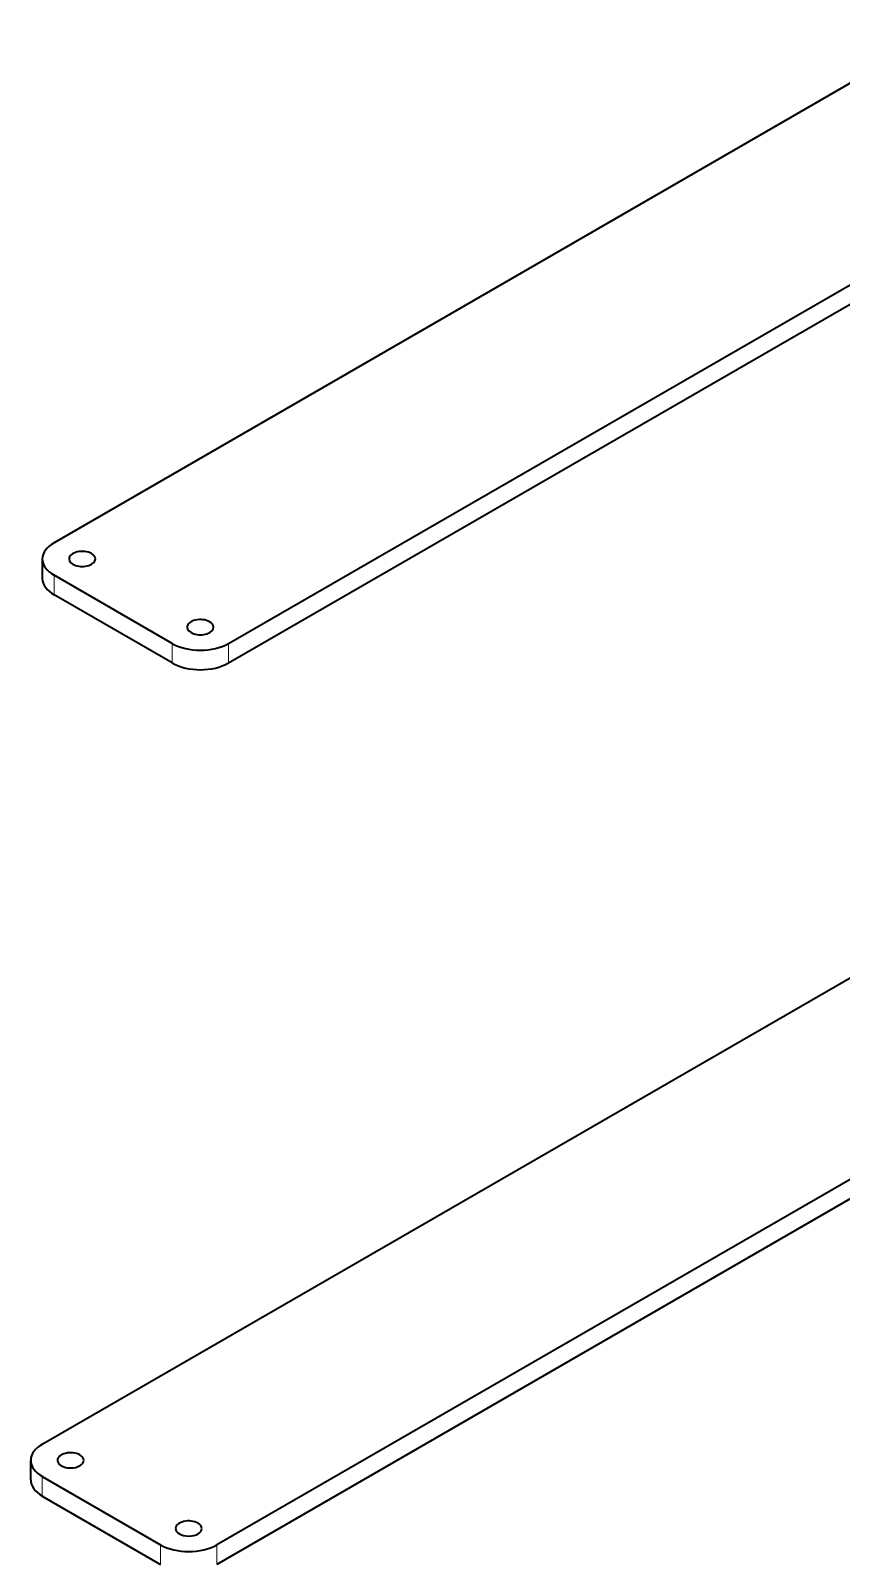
# Model space of a CAD drawing. Extents: x -452 to 1254, y -592 to 756.
# Drawn here: x 602.3 to 703.9, y 214.5 to 406.9 of the extents above; entities that cross this region are included whole.
import ezdxf

# ---------------------------------------------------------------- set-up
doc = ezdxf.new("R2010")
doc.units = 0

msp = doc.modelspace()

# ---------------------------------------------------------------- linework, layer by layer
at = {"color": 7, "lineweight": 35}
for p, q in [((806.28, 458.75), (605.21, 342.66)), ((627.08, 330.03), (828.16, 446.12)), ((627.08, 327.58), (828.16, 443.67)), ((603.74, 229.62), (804.82, 345.71)), ((826.7, 333.08), (625.62, 216.99)), ((826.7, 330.63), (625.62, 214.54))]:
    msp.add_line(p, q, dxfattribs=at)
at = {"color": 7, "lineweight": 35, "ltscale": 0.061237}
for p, q in [((603.74, 340.62), (603.74, 338.17)), ((602.28, 225.13), (602.28, 227.58))]:
    msp.add_line(p, q, dxfattribs=at)
at = {"color": 7, "lineweight": 35, "ltscale": 0.427422}
for p, q in [((620.01, 330.03), (605.21, 338.58)), ((620.01, 327.58), (605.21, 336.13))]:
    msp.add_line(p, q, dxfattribs=at)
at = {"color": 7, "lineweight": 13, "ltscale": 0.061237}
for p, q in [((605.21, 336.13), (605.21, 338.58)), ((620.01, 327.58), (620.01, 330.03)), ((627.08, 327.58), (627.08, 330.03)), ((603.74, 225.54), (603.74, 223.09)), ((618.55, 216.99), (618.55, 214.54)), ((625.62, 216.99), (625.62, 214.54))]:
    msp.add_line(p, q, dxfattribs=at)
at = {"color": 7, "lineweight": 35, "ltscale": 0.427421}
for p, q in [((603.74, 225.54), (618.55, 216.99)), ((603.74, 223.09), (618.55, 214.54))]:
    msp.add_line(p, q, dxfattribs=at)
at = {"color": 7, "lineweight": 35}
for centre, major_axis, start_param, end_param in [((608.74, 340.62), (-5, 0), 5.497787, 6.283185), ((608.74, 340.62), (-5, 0), 0, 0.785398), ((608.74, 340.62), (-1.65, 0), 3.926991, 6.283185), ((608.74, 340.62), (-1.65, 0), 0, 3.141593), ((608.74, 340.62), (-1.65, 0), 3.141593, 3.926991), ((608.74, 338.17), (-5, 0), 0, 0.785398), ((623.55, 332.07), (-1.65, 0), 3.926991, 6.283185), ((623.55, 332.07), (-1.65, 0), 3.141593, 3.926991), ((623.55, 332.07), (-1.65, 0), 0, 3.141593), ((623.55, 332.07), (-5, 0), 0.785398, 2.356194), ((623.55, 329.62), (-5, 0), 0.785398, 2.356194), ((607.28, 227.58), (5, 0), 2.356194, 3.141593), ((607.28, 227.58), (5, 0), 3.141593, 3.926991), ((607.28, 227.58), (1.65, 0), 0.785398, 3.141593), ((607.28, 227.58), (1.65, 0), 3.141593, 6.283185), ((607.28, 227.58), (1.65, 0), 0, 0.785398), ((607.28, 225.13), (5, 0), 3.141593, 3.926991), ((622.09, 219.03), (1.65, 0), 0.785398, 3.141593), ((622.09, 219.03), (1.65, 0), 0, 0.785398), ((622.09, 219.03), (1.65, 0), 3.141593, 6.283185), ((622.09, 219.03), (5, 0), 3.926991, 5.497787)]:
    msp.add_ellipse(centre, major_axis=major_axis, ratio=0.57735, start_param=start_param, end_param=end_param, dxfattribs=at)

doc.saveas('drawing.dxf')
